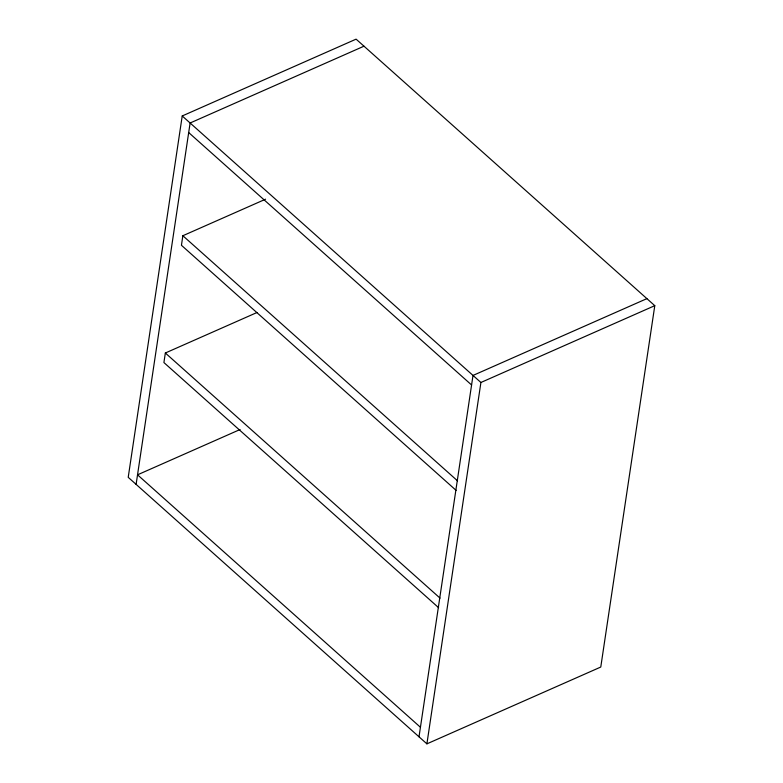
<?xml version="1.0" encoding="UTF-8"?>
<svg xmlns="http://www.w3.org/2000/svg" width="783" height="783" viewBox="0 0 783 783"><rect width="100%" height="100%" fill="white"/><g stroke="black" fill="none" stroke-linecap="round" stroke-linejoin="round"><path stroke-width="1.17" d="M182.224 115.962L128.216 477.327L426.901 743.85L600.776 667.038L654.784 305.673L356.099 39.15L182.224 115.962L480.909 382.486L426.901 743.85M136.105 484.364L190.112 123L363.987 46.197M256.99 312.515L165.34 353.006L163.911 362.558L438.597 607.667M265.574 199.195L182.86 235.732L181.441 245.285L456.127 490.393M419.013 736.803L473.01 375.439L646.895 298.636M240.078 429.515L137.534 474.821L420.432 727.26M480.909 382.486L654.784 305.673M188.683 132.552L471.591 384.991M182.86 235.732L457.546 480.85M165.34 353.006L440.026 598.114"/></g></svg>
